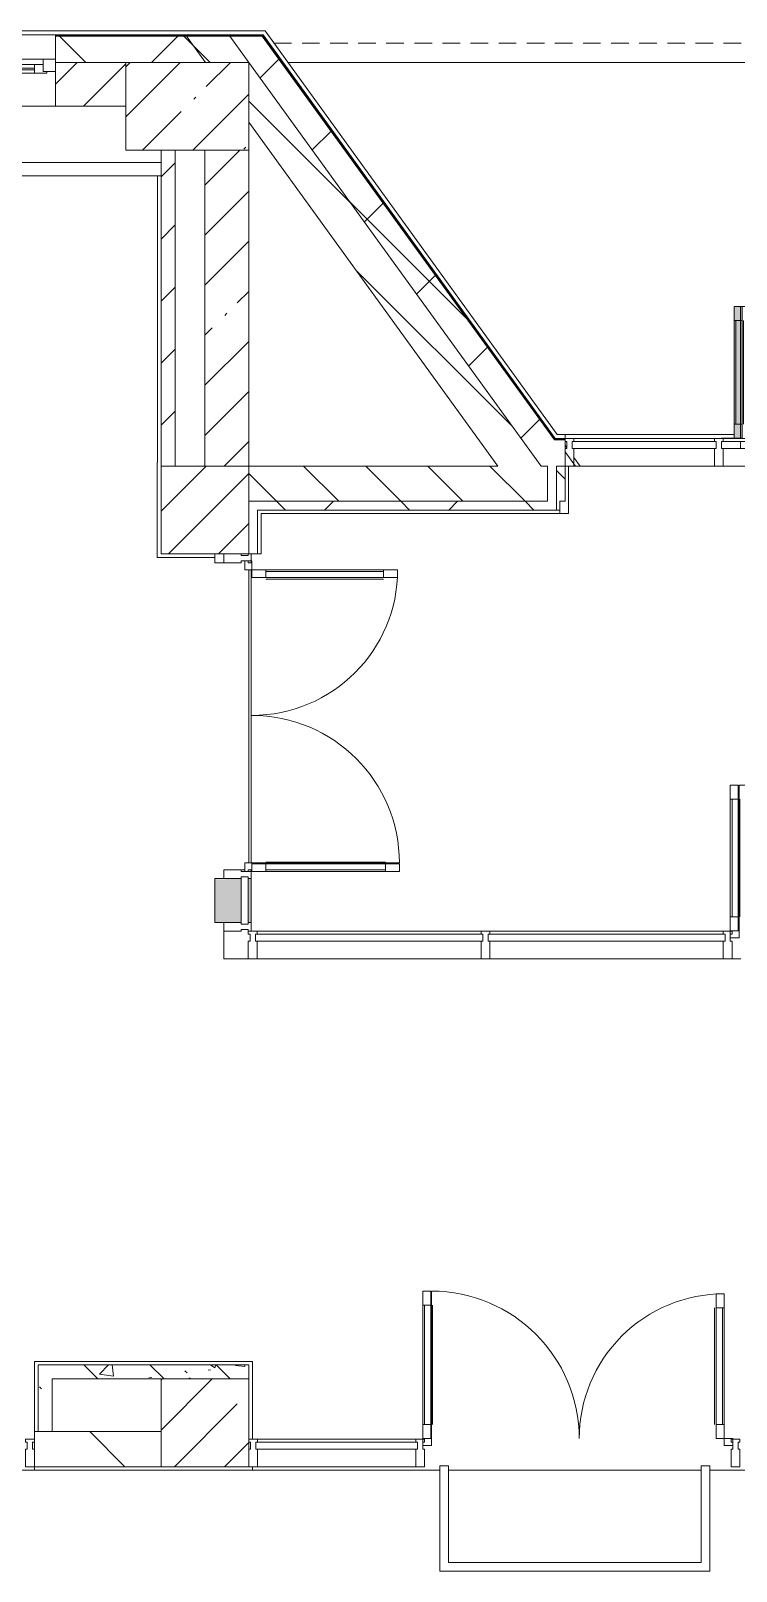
# Model space of a CAD drawing. Header units: millimetres. Extents: x -4005 to 195566, y -8553 to 29000.
# Drawn here: x 170502 to 174517, y 12805 to 21580 of the extents above; entities that cross this region are included whole.
import ezdxf

# ---------------------------------------------------------------- set-up
doc = ezdxf.new("R2010")
doc.units = ezdxf.units.MM
doc.linetypes.add('200_ШТРИХ__ш1_п0_6_', pattern=[160, 100, -60])
for name, color, linetype, lineweight, true_color in [('A-DETL-GENF-10', 7, 'Continuous', 5, 0xe2e2e2), ('A-DETL-GENF-9', 7, 'Continuous', 5, 0xaaaaaa), ('A-DOOR-2', 7, 'Continuous', 5, 0xaaaaaa), ('A-FLOR-2', 7, 'Continuous', 5, 0xaaaaaa), ('A-GLAZ-CWMG-4', 7, 'Continuous', 5, 0x383e42), ('I-WALL-8', 7, 'Continuous', 5, 0x787878)]:
    doc.layers.add(name, color=color, linetype=linetype, lineweight=lineweight, true_color=true_color)
for name, color, linetype, lineweight in [('A-DETL-MBND-1', 7, '200_ШТРИХ__ш1_п0_6_', 9), ('A-GLAZ-2', 7, 'Continuous', 5), ('A-GLAZ-CURT-2', 7, 'Continuous', 5), ('A-GLAZ-CWMG-2', 7, 'Continuous', 5), ('A-WALL', 7, 'Continuous', 9), ('A-WALL-2', 7, 'Continuous', 5), ('I-WALL-6', 7, 'Continuous', 5), ('S-COLS-3', 7, 'Continuous', 5)]:
    doc.layers.add(name, color=color, linetype=linetype, lineweight=lineweight)
pattern_1 = [(45, (60693.44, 0), (-353.5534, 353.5534), []), (135, (60693.44, 0), (-353.5534, -353.5534), [])]
pattern_2 = [(45, (60693.44, 0), (-285.1231, 285.1231), []), (45, (60978.57, 0), (-285.1231, 285.1231), [504.031, -100.806, 16.764, -84.042])]
pattern_3 = [(135, (60693.44, 0), (-176.7767, -176.7767), [])]
pattern_4 = [(135, (60693.44, 0), (-377.1708, -377.1708), [533.4, -88.9, 17.78, -88.9]), (135, (60693.44, 376.94), (-377.1708, -377.1708), []), (50, (60693.44, 0), (637.6445, -55.7866), [66.675, -733.425]), (355, (60693.44, 0), (-123.3494, 668.6992), [53.34, -586.74]), (100.451, (60746.6, -4.65), (514.299, 612.908), [56.665, -623.315]), (46.184, (60693.44, 177.8), (948.7764, -147.1497), [100.012, -1100.137]), (96.636, (60772.5, 165.5), (830.909, 865.997), [84.998, -934.973]), (351.184, (60693.4, 177.8), (830.918, 865.988), [80.01, -880.11]), (21, (60782.34, 133.35), (530.6506, -357.9283), [66.675, -733.425]), (326, (60782.34, 133.35), (216.308, 644.6585), [53.34, -586.74]), (71.451, (60826.57, 103.5), (746.9596, 286.7243), [56.665, -623.315]), (37.5, (60693.44, 0), (10.81053, 295.9426), [16.764, -562.864, 16.764, -578.866, -588.962]), (37.5, (60693.44, 0), (10.81053, 295.9426), [-1175.258, 16.764, -572.198]), (7.5, (60693.44, 0), (233.8692, 350.63175), [16.764, -322.834, 16.764, -549.529, -224.472]), (7.5, (60693.44, 0), (233.8692, 350.63175), [-905.891, 16.764, -207.708]), (327.5, (60495.2, 0), (474.5678, -20.0513), [16.764, -205.486, 16.764, -676.656, -920.115]), (327.5, (60495.2, 0), (474.5678, -20.0513), [-915.67, 16.764, -903.351]), (317.5, (60406.3, 0), (518.4522, 88.9934), [16.764, -272.161, 16.764, -443.738, -653.415]), (317.5, (60406.3, 0), (518.4522, 88.9934), [-749.427, 16.764, -636.651])]

# ---------------------------------------------------------------- blocks, each defined once
blk = doc.blocks.new('120_Окно_СКБ_1Ст - 120_Окно_СКБ_1Ст 900х2500_h_ с форточкой-22876038-1_4_1_птичка')
at = {"layer": 'A-GLAZ-2'}
for p, q in [((-450, -127), (-450, -57)), ((-450, -57), (-380, -57)), ((450, -57), (-450, -57)), ((-380, -57), (-380, -127)), ((380, -87), (-380, -87)), ((-380, -87), (-380, -127)), ((-330, -137), (-330, -87)), ((330, -137), (330, -87)), ((380, -127), (380, -57)), ((380, -57), (450, -57)), ((380, -127), (380, -87)), ((450, -57), (450, -127)), ((-380, -127), (-450, -127)), ((-450, -127), (-400, -127)), ((-380, -127), (-400, -127)), ((-400, -127), (-400, -137)), ((-400, -137), (400, -137)), ((400, -137), (-400, -137)), ((-330, -107), (330, -107)), ((330, -117), (-330, -117)), ((450, -127), (380, -127)), ((400, -127), (380, -127)), ((400, -127), (450, -127)), ((400, -137), (400, -127))]:
    blk.add_line(p, q, dxfattribs=at)
blk = doc.blocks.new('Системная панель - Стекло - 40мм-24261323-1_4_1_птичка')
at = {"layer": 'A-GLAZ-CURT-2'}
for p, q in [((410, 0), (-410, 0)), ((-410, 0), (-410, -40)), ((410, -40), (410, 0)), ((-410, -40), (410, -40))]:
    blk.add_line(p, q, dxfattribs=at)
blk = doc.blocks.new('Прямоугольный импост - Импост структурный с накладкой - 160мм-V170-1_4_1_птичка')
at = {"layer": 'A-GLAZ-CWMG-2'}
for p, q in [((113700.4, 19257), (112900.4, 19257)), ((113700.4, 19100), (112936, 19100))]:
    blk.add_line(p, q, dxfattribs=at)
blk = doc.blocks.new('Дверь_Витражная_СКБ_2Ст - ВН-5-31911725-1_4_1_птичка')
at = {"layer": 'A-DETL-GENF-10'}
for points in [[(-788, 20), (-743, 20), (-743, 770), (-788, 770), (-788, 40)], [(752, 20), (752, 774), (707, 774), (707, 20)]]:
    blk.add_hatch(color=256, dxfattribs=at).paths.add_polyline_path(points)
at = {"layer": 'A-DETL-GENF-9'}
for p, q in [((-788, 770), (-743, 770)), ((-788, 770), (-788, 20)), ((-743, 770), (-788, 770)), ((-788, 770), (-788, 20)), ((-743, 770), (-743, 20)), ((-743, 20), (-743, 770)), ((752, 774), (707, 774)), ((707, 774), (707, 20)), ((752, 774), (707, 774)), ((707, 774), (707, 20)), ((752, 774), (752, 20)), ((752, 20), (752, 774)), ((-788, 690), (-743, 690)), ((-778, 690), (-778, 100)), ((-734, 690), (-734, 100)), ((698, 694), (698, 100)), ((752, 694), (707, 694)), ((742, 694), (742, 100)), ((-788, 100), (-743, 100)), ((752, 100), (707, 100)), ((-752, 20), (-860, 20)), ((-752, 20), (-860, 20)), ((-743, 20), (-788, 20)), ((-788, 20), (-743, 20)), ((707, 20), (752, 20)), ((707, 20), (752, 20)), ((752, 20), (860, 20)), ((860, 20), (752, 20))]:
    blk.add_line(p, q, dxfattribs=at)
at = {"layer": 'A-DOOR-2'}
for p, q in [((-752, 770), (-752, 20)), ((752, 774), (752, 20)), ((-752, 0), (-860, 0)), ((-860, 0), (-860, -40)), ((-752, -40), (-752, 0)), ((860, 0), (752, 0)), ((752, 0), (752, -40)), ((860, -40), (860, 0)), ((-860, -40), (-752, -40)), ((752, -40), (860, -40))]:
    blk.add_line(p, q, dxfattribs=at)
for centre, radius, start, end in [((-752, 20), 750, 360, 90), ((752, 20), 754, 90, 180)]:
    blk.add_arc(centre, radius, start, end, dxfattribs=at)
blk = doc.blocks.new('Прямоугольный импост - Импост структурный с накладкой - 160мм-24260934-1_4_1_птичка')
at = {"layer": 'A-GLAZ-CWMG-2'}
for p, q in [((115450.4, 19257), (113750.4, 19257)), ((115352.4, 19240), (113848.4, 19240)), ((115352.4, 19200), (113848.4, 19200)), ((115450.4, 19100), (113750.4, 19100))]:
    blk.add_line(p, q, dxfattribs=at)
blk = doc.blocks.new('Прямоугольный импост - Импост структурный с накладкой - 160мм-18693360-1_4_1_птичка')
at = {"layer": 'A-GLAZ-CWMG-2'}
for p, q in [((-25, 40), (-25, 140)), ((-25, 140), (25, 140)), ((25, 140), (25, 40)), ((-15, 40), (-25, 40)), ((-25, -17), (-25, 0)), ((-25, 0), (-15, 0)), ((-15, 0), (-15, 40)), ((25, 0), (25, -17)), ((25, -17), (-25, -17))]:
    blk.add_line(p, q, dxfattribs=at)
blk = doc.blocks.new('Прямоугольный импост - Импост структурный с накладкой - 160мм Темный-V167-1_4_1_птичка')
at = {"layer": 'A-GLAZ-CWMG-2'}
for p, q in [((-50, 0), (-50, 17)), ((-50, 17), (0, 17)), ((-40, 0), (-50, 0)), ((-40, -40), (-40, 0)), ((0, 0), (-10, 0)), ((-10, 0), (-10, -40)), ((0, 17), (0, 0)), ((-50, -140), (-50, -40)), ((-50, -40), (-40, -40)), ((-10, -40), (0, -40)), ((0, -40), (0, -140)), ((0, -140), (-50, -140))]:
    blk.add_line(p, q, dxfattribs=at)
blk = doc.blocks.new('Дверь_Витражная_остекление_ - ВВ-14 остекление-32472302-1_4_1_птичка')
at = {"layer": 'A-DETL-GENF-10'}
blk.add_hatch(color=256, dxfattribs=at).paths.add_polyline_path([(-792.9, -20), (-835, -20), (-835, -41.3), (-804.7, -26)])
at = {"layer": 'A-DETL-GENF-9'}
for p, q in [((-790, -20), (-835, -20)), ((-835, -860), (-835, -20)), ((-790, -20), (-835, -20)), ((-835, -20), (-835, -860)), ((-790, -860), (-790, -20)), ((-790, -860), (-790, -20)), ((840, -850), (840, -20)), ((840, -20), (840, -850)), ((885, -850), (885, -20)), ((885, -850), (885, -20)), ((-835, -100), (-790, -100)), ((-825, -780), (-825, -100)), ((-781, -780), (-781, -100)), ((831, -770), (831, -100)), ((885, -100), (840, -100)), ((875, -770), (875, -100)), ((-835, -780), (-790, -780)), ((885, -770), (840, -770)), ((-835, -860), (-790, -860)), ((-835, -860), (-790, -860)), ((885, -850), (840, -850)), ((840, -850), (885, -850))]:
    blk.add_line(p, q, dxfattribs=at)
at = {"layer": 'A-DOOR-2'}
for p, q in [((-885, 20), (-835, 20)), ((-885, -20), (-885, 20)), ((-835, 20), (-835, -20)), ((835, 20), (885, 20)), ((835, -20), (835, 20)), ((885, 20), (885, -20)), ((-835, -20), (-885, -20)), ((-835, -860), (-835, -20)), ((835, -850), (835, -20)), ((885, -20), (835, -20))]:
    blk.add_line(p, q, dxfattribs=at)
for centre, radius, start, end in [((-835, -20), 840, 270, 0), ((835, -20), 830, 180, 270)]:
    blk.add_arc(centre, radius, start, end, dxfattribs=at)
blk = doc.blocks.new('BSC_Колонна _Прямоугольная - 500х500-21690934-1_4_1_птичка')
at = {"layer": 'S-COLS-3'}
h = blk.add_hatch(dxfattribs=at)
h.set_pattern_fill('FP_208', color=256, style=0, pattern_type=2)
h.set_pattern_definition([(45, (-110800, -18850), (-285.1231, 285.1231), []), (45, (-110514.88, -18850), (-285.1231, 285.1231), [504.031, -100.806, 16.764, -84.042])])
h.paths.add_polyline_path([(69.4, -250), (250, -250), (250, 250), (-250, 250), (-250, -250), (-39.4, -250)])
for p, q in [((250, 250), (-250, 250)), ((-250, 250), (-250, -250)), ((250, -250), (250, 250)), ((-250, -250), (250, -250))]:
    blk.add_line(p, q, dxfattribs=at)
blk = doc.blocks.new('Системная панель - Стекло - 40мм-32472403-1_4_1_птичка')
at = {"layer": 'A-GLAZ-CURT-2'}
for p, q in [((674.2, 40), (-674.2, 40)), ((-674.2, 40), (-674.2, 0)), ((-674.2, 0), (674.2, 0)), ((674.2, 0), (674.2, 40))]:
    blk.add_line(p, q, dxfattribs=at)
blk = doc.blocks.new('Прямоугольный импост - Импост структурный с накладкой - 160мм Темный-32472298-1_4_1_птичка')
at = {"layer": 'A-GLAZ-CWMG-2'}
for p, q in [((112422, 16450), (113750.4, 16450)), ((112422, 16293), (113750.4, 16293))]:
    blk.add_line(p, q, dxfattribs=at)
blk = doc.blocks.new('Прямоугольный импост - Импост структурный с накладкой - 160мм Темный-V169-1_4_1_птичка')
at = {"layer": 'A-GLAZ-CWMG-2'}
for p, q in [((-25, 0), (-25, 17)), ((-25, 17), (25, 17)), ((-15, 0), (-25, 0)), ((-15, -40), (-15, 0)), ((25, 0), (15, 0)), ((15, 0), (15, -40)), ((25, 17), (25, 0)), ((-25, -140), (-25, -40)), ((-25, -40), (-15, -40)), ((15, -40), (25, -40)), ((25, -40), (25, -140)), ((25, -140), (-25, -140))]:
    blk.add_line(p, q, dxfattribs=at)
blk = doc.blocks.new('Прямоугольный импост - Импост структурный с накладкой - 160мм Темный-32356295-1_4_1_птичка')
at = {"layer": 'A-GLAZ-CWMG-2'}
for p, q in [((-50, 40), (-50, 140)), ((-50, 140), (0, 140)), ((0, 140), (0, 40)), ((-40, 40), (-50, 40)), ((-50, -17), (-50, 0)), ((-50, 0), (-40, 0)), ((-40, 0), (-40, 40)), ((-10, 40), (-10, 0)), ((0, 40), (-10, 40)), ((-10, 0), (0, 0)), ((0, 0), (0, -17)), ((0, -17), (-50, -17))]:
    blk.add_line(p, q, dxfattribs=at)
blk = doc.blocks.new('Дверь_Витражная_остекление_ - ВВ-15 остекление-32355915-1_4_1_птичка')
at = {"layer": 'A-DETL-GENF-9'}
for p, q in [((-835, 850), (-790, 850)), ((-835, 850), (-835, 20)), ((-790, 850), (-835, 850)), ((-835, 850), (-835, 20)), ((-790, 850), (-790, 20)), ((-790, 20), (-790, 850)), ((885, 860), (840, 860)), ((840, 860), (840, 20)), ((885, 860), (840, 860)), ((840, 860), (840, 20)), ((885, 860), (885, 20)), ((885, 20), (885, 860)), ((-835, 770), (-790, 770)), ((-825, 770), (-825, 100)), ((-781, 770), (-781, 100)), ((831, 780), (831, 100)), ((885, 780), (840, 780)), ((875, 780), (875, 100)), ((-835, 100), (-790, 100)), ((885, 100), (840, 100)), ((-790, 20), (-835, 20)), ((-835, 20), (-790, 20))]:
    blk.add_line(p, q, dxfattribs=at)
at = {"layer": 'A-DOOR-2'}
for p, q in [((-835, 850), (-835, 20)), ((835, 860), (835, 20)), ((-835, 20), (-885, 20)), ((-885, 20), (-885, -20)), ((-835, -20), (-835, 20)), ((885, 20), (835, 20)), ((835, 20), (835, -20)), ((885, -20), (885, 20)), ((-885, -20), (-835, -20)), ((835, -20), (885, -20))]:
    blk.add_line(p, q, dxfattribs=at)
for centre, radius, start, end in [((-835, 20), 830, 360, 90), ((835, 20), 840, 90, 180)]:
    blk.add_arc(centre, radius, start, end, dxfattribs=at)
blk = doc.blocks.new('Прямоугольный импост - Импост структурный с накладкой - 160мм-32356289-1_4_1_птичка')
at = {"layer": 'A-GLAZ-CWMG-2'}
for p, q in [((-25, 140), (25, 140)), ((25, 140), (25, 40)), ((-15, 40), (-25, 40)), ((-25, 0), (-15, 0)), ((-15, 0), (-15, 40)), ((15, 40), (15, 0)), ((25, 40), (15, 40)), ((15, 0), (25, 0)), ((25, 0), (25, -17)), ((-25, -17), (-25, -3)), ((25, -17), (-25, -17))]:
    blk.add_line(p, q, dxfattribs=at)
blk = doc.blocks.new('Системная панель - Стекло - 40мм-32356190-1_4_1_птичка')
at = {"layer": 'A-GLAZ-CURT-2'}
for p, q in [((135, 0), (-135, 0)), ((-135, 0), (-135, -40)), ((135, -40), (135, 0)), ((-135, -40), (135, -40))]:
    blk.add_line(p, q, dxfattribs=at)
blk = doc.blocks.new('Прямоугольный импост - Импост структурный с накладкой - 190мм-32819534-1_4_1_птичка')
at = {"layer": 'A-GLAZ-CWMG-4'}
for points in [[(110857, 16500), (111007, 16500), (111007, 16750), (110857, 16745), (110857, 16505)], [(111064, 16500), (111064, 16750), (111047, 16750), (111047, 16500)]]:
    blk.add_hatch(color=256, dxfattribs=at).paths.add_polyline_path(points)
at = {"layer": 'A-GLAZ-CWMG-2'}
for p, q in [((110857, 16750), (110907, 16750)), ((110857, 16500), (110857, 16750)), ((111064, 16500), (111064, 16750)), ((110907, 16500), (110857, 16500))]:
    blk.add_line(p, q, dxfattribs=at)
blk = doc.blocks.new('Прямоугольный импост - Импост структурный с накладкой - 160мм Темный-32356291-1_4_1_птичка')
at = {"layer": 'A-GLAZ-CWMG-2'}
for p, q in [((-25, 40), (-25, 140)), ((-25, 140), (25, 140)), ((25, 140), (25, 40)), ((-15, 40), (-25, 40)), ((-25, -17), (-25, 0)), ((-25, 0), (-15, 0)), ((-15, 0), (-15, 40)), ((15, 40), (15, 0)), ((25, 40), (15, 40)), ((15, 0), (25, 0)), ((25, 0), (25, -17)), ((25, -17), (-25, -17))]:
    blk.add_line(p, q, dxfattribs=at)
blk = doc.blocks.new('Прямоугольный импост - Импост структурный с накладкой - 160мм-22960065-1_4_1_птичка')
at = {"layer": 'A-GLAZ-CWMG-2'}
for p, q in [((0, 140), (-50, 140)), ((-50, 140), (-50, 40)), ((0, 40), (0, 140)), ((-50, 40), (-40, 40)), ((-40, 0), (-50, 0)), ((-50, 0), (-50, -17)), ((-40, 40), (-40, 0)), ((-10, 0), (-10, 40)), ((-10, 40), (0, 40)), ((0, 0), (-10, 0)), ((0, -17), (0, 0)), ((-50, -17), (0, -17))]:
    blk.add_line(p, q, dxfattribs=at)
blk = doc.blocks.new('BSC_Колонна _Прямоугольная - 700х500-V212-1_4_1_птичка')
at = {"layer": 'S-COLS-3'}
h = blk.add_hatch(dxfattribs=at)
h.set_pattern_fill('FP_243', color=256, style=0, pattern_type=2)
h.set_pattern_definition([(45, (-110700, -21150), (-285.1231, 285.1231), []), (45, (-110414.88, -21150), (-285.1231, 285.1231), [504.031, -100.806, 16.764, -84.042])])
h.paths.add_polyline_path([(-350, -250), (350, -250), (350, 250), (-350, 250), (-350, 0)])
for p, q in [((350, 250), (-350, 250)), ((-350, 250), (-350, -250)), ((350, -250), (350, 250)), ((-350, -250), (350, -250))]:
    blk.add_line(p, q, dxfattribs=at)
blk = doc.blocks.new('Системная панель - Стекло - 40мм-32472267-1_4_1_птичка')
at = {"layer": 'A-GLAZ-CURT-2'}
for p, q in [((647.5, 40), (-647.5, 40)), ((-647.5, 40), (-647.5, 0)), ((-647.5, 0), (647.5, 0)), ((647.5, 0), (647.5, 40))]:
    blk.add_line(p, q, dxfattribs=at)
blk = doc.blocks.new('Прямоугольный импост - Импост структурный с накладкой - 160мм Темный-32472263-1_4_1_птичка')
at = {"layer": 'A-GLAZ-CWMG-2'}
for p, q in [((111097, 16450), (112372, 16450)), ((111097, 16293), (112372, 16293))]:
    blk.add_line(p, q, dxfattribs=at)
blk = doc.blocks.new('Системная панель - Стекло - 40мм-32354452-1_4_1_птичка')
at = {"layer": 'A-GLAZ-CURT-2'}
h = blk.add_hatch(dxfattribs=at)
h.set_pattern_fill('FP_249', color=256, style=0, pattern_type=2)
h.set_pattern_definition([(225, (112050.2, 13040), (1414.214, -1414.214), [1000, -3000]), (225, (113050.2, 13540), (1414.214, -1414.214), [3000, -1000]), (225, (111050.2, 14040), (1414.214, -1414.214), [1000, -3000])])
h.paths.add_polyline_path([(460.2, 40), (-460.2, 40), (-459.8, 0), (460.2, 0)])
for p, q in [((460.2, 40), (-460.2, 40)), ((-460.2, 40), (-460.2, 0)), ((-460.2, 0), (460.2, 0)), ((460.2, 0), (460.2, 40))]:
    blk.add_line(p, q, dxfattribs=at)
blk = doc.blocks.new('Прямоугольный импост - Импост структурный с накладкой - 160мм Темный-32355003-1_4_1_птичка')
at = {"layer": 'A-GLAZ-CWMG-2'}
for p, q in [((111100, 13557), (112000.4, 13557)), ((111100, 13400), (112000.4, 13400))]:
    blk.add_line(p, q, dxfattribs=at)
blk = doc.blocks.new('Прямоугольный импост - Импост структурный с накладкой - 190мм-32819424-1_4_1_птичка')
at = {"layer": 'A-GLAZ-CWMG-2'}
for p, q in [((0, 190), (-50, 190)), ((-50, 190), (-50, 40)), ((-50, 40), (-40, 40)), ((-40, 0), (-50, 0)), ((-50, 0), (-50, -17)), ((-40, 40), (-40, 0)), ((-10, 0), (-10, 40)), ((-10, 40), (0, 40)), ((0, 0), (-10, 0)), ((-50, -17), (0, -17)), ((0, -17), (0, -3))]:
    blk.add_line(p, q, dxfattribs=at)
blk = doc.blocks.new('Прямоугольный импост - Импост структурный с накладкой - 160мм Темный-30755595-1_4_1_птичка')
at = {"layer": 'A-GLAZ-CWMG-2'}
for p, q in [((0, 17), (-50, 17)), ((-50, 17), (-50, 0)), ((-50, 0), (-40, 0)), ((-40, 0), (-40, -40)), ((-10, -40), (-10, 0)), ((-10, 0), (0, 0)), ((0, 0), (0, 17)), ((-40, -40), (-50, -40)), ((-50, -40), (-50, -140)), ((0, -40), (-10, -40)), ((0, -140), (0, -40)), ((-50, -140), (0, -140))]:
    blk.add_line(p, q, dxfattribs=at)
blk = doc.blocks.new('Дверь_Витражная_остекление_ - ВВ-13 остекление-32355241-1_4_1_птичка')
at = {"layer": 'A-DETL-GENF-9'}
for p, q in [((-787.5, -20), (-832.5, -20)), ((-832.5, -845), (-832.5, -20)), ((-787.5, -20), (-832.5, -20)), ((-832.5, -20), (-832.5, -845)), ((-787.5, -845), (-787.5, -20)), ((-787.5, -845), (-787.5, -20)), ((837.5, -860), (837.5, -20)), ((837.5, -20), (837.5, -860)), ((882.5, -860), (882.5, -20)), ((882.5, -860), (882.5, -20)), ((-832.5, -100), (-787.5, -100)), ((-822.5, -765), (-822.5, -100)), ((-778.5, -765), (-778.5, -100)), ((828.5, -780), (828.5, -100)), ((882.5, -100), (837.5, -100)), ((872.5, -780), (872.5, -100)), ((-832.5, -765), (-787.5, -765)), ((882.5, -780), (837.5, -780)), ((-832.5, -845), (-787.5, -845)), ((-832.5, -845), (-787.5, -845)), ((882.5, -860), (837.5, -860)), ((837.5, -860), (882.5, -860))]:
    blk.add_line(p, q, dxfattribs=at)
at = {"layer": 'A-DOOR-2'}
for p, q in [((-882.5, 20), (-832.5, 20)), ((-882.5, -20), (-882.5, 20)), ((-832.5, 20), (-832.5, -20)), ((832.5, 20), (882.5, 20)), ((832.5, -20), (832.5, 20)), ((882.5, 20), (882.5, -20)), ((-832.5, -20), (-882.5, -20)), ((-832.5, -845), (-832.5, -20)), ((832.5, -860), (832.5, -20)), ((882.5, -20), (832.5, -20))]:
    blk.add_line(p, q, dxfattribs=at)
for centre, radius, start, end in [((-832.5, -20), 825, 270, 0), ((832.5, -20), 840, 180, 270)]:
    blk.add_arc(centre, radius, start, end, dxfattribs=at)
blk = doc.blocks.new('Зашивка приборов отопления1 - Зашивка приборов отопления-33268338-1_4_1_птичка')
at = {"layer": 'A-WALL-2'}
for p, q in [((109950, 21150), (109050, 21150)), ((108470, 20829), (110550, 20829)), ((110550, 20829), (108470, 20829)), ((108470, 20754), (110550, 20754))]:
    blk.add_line(p, q, dxfattribs=at)

msp = doc.modelspace()

# ---------------------------------------------------------------- hatches: boundary and pattern name
at = {"layer": 'A-WALL-2'}
h = msp.add_hatch(dxfattribs=at)
h.set_pattern_fill('FP_172', color=256, style=0, pattern_type=2)
h.set_pattern_definition(pattern_1)
h.paths.add_polyline_path([(160441.6, 21400), (161843.4, 21400), (161843.4, 21550), (157303.4, 21550), (157303.4, 21400), (159773.4, 21400)])
h.paths.add_polyline_path([(153753.4, 21400), (154003.4, 21400), (153999.9, 21550), (153753.4, 21550)])
h.paths.add_polyline_path([(167543.4, 21400), (167543.4, 21550), (166243.4, 21550), (166243.4, 21400), (166743.4, 21400)])
h.paths.add_polyline_path([(165343.4, 21400), (165343.4, 21550), (164143.4, 21550), (164143.4, 21400), (164636.8, 21400)])
h.paths.add_polyline_path([(171043.4, 21400), (171496.6, 21400), (171388.1, 21550), (170643.4, 21550), (170643.4, 21400), (170929.6, 21400)])
h.paths.add_polyline_path([(168443.4, 21400), (169743.4, 21400), (169743.4, 21550), (168443.4, 21550), (168443.4, 21540.1)])
h.paths.add_polyline_path([(171928.6, 21400), (171820.1, 21550), (171634.9, 21550), (171743.4, 21400)])
h = msp.add_hatch(dxfattribs=at)
h.set_pattern_fill('FP_154', color=256, style=0, pattern_type=2)
h.set_pattern_definition(pattern_3)
h.paths.add_polyline_path([(173160.4, 19100), (173407.3, 19100), (171743.4, 21400), (171743.4, 21058.8), (173027.2, 19284.2)])
h.paths.add_polyline_path([(171496.6, 21400), (171743.4, 21400), (171634.9, 21550), (171388.1, 21550)])
h = msp.add_hatch(dxfattribs=at)
h.set_pattern_fill('FP_172', color=256, style=0, pattern_type=2)
h.set_pattern_definition(pattern_1)
h.paths.add_polyline_path([(173407.3, 19100), (173443.9, 19100), (173443.9, 19305.3), (171928.6, 21400), (171743.4, 21400), (173382.3, 19134.5)])
h.paths.add_polyline_path([(173592.4, 19100), (173493.9, 19236.2), (173513.9, 19100), (173583.9, 19100)])
h = msp.add_hatch(dxfattribs=at)
h.set_pattern_fill('FP_172', color=256, style=0, pattern_type=2)
h.set_pattern_definition(pattern_1)
h.paths.add_polyline_path([(177222.4, 19100), (178895.4, 19100), (178895.4, 19250), (176193.9, 19250), (176193.9, 19100), (176793.9, 19100)])
h.paths.add_polyline_path([(173513.9, 19100), (173493.9, 19218.2), (173499.2, 19100)])
h.paths.add_polyline_path([(173593.9, 19100), (173602.3, 19100), (173583.9, 19125), (173592.4, 19103.7)])
h.paths.add_polyline_path([(181545.4, 19100), (181553.4, 19100), (181550.4, 19250), (180111.4, 19250), (180111.4, 19100), (181417.6, 19100)])
h.paths.add_polyline_path([(173549.8, 19158.9), (173551, 19170.9), (173543.9, 19180.7), (173543.9, 19250), (173493.8, 19250), (173499.2, 19228.8), (173543.9, 19167.1)])
h = msp.add_hatch(dxfattribs=at)
h.set_pattern_fill('FP_154', color=256, style=0, pattern_type=2)
h.set_pattern_definition(pattern_3)
h.paths.add_polyline_path([(171803.4, 18900), (173443.9, 18900), (173443.9, 19100), (171743.4, 19100), (171743.4, 18900), (171793.4, 18900)])
h.paths.add_polyline_path([(173543.9, 18900), (173543.9, 19100), (173493.9, 19100), (173493.9, 18900), (173513.9, 18900)])
h.paths.add_polyline_path([(178437.7, 18900), (178503.4, 18900), (178503.4, 19100), (176793.9, 19100), (176793.9, 18900), (178433.4, 18900)])
h.paths.add_polyline_path([(176243.9, 18900), (176243.9, 19100), (176193.9, 19097), (176197.7, 18900), (176226.6, 18900)])
at = {"layer": 'I-WALL-6'}
h = msp.add_hatch(dxfattribs=at)
h.set_pattern_fill('FP_153', color=256, style=0, pattern_type=2)
h.set_pattern_definition(pattern_2)
h.paths.add_polyline_path([(164143.4, 21150), (165343.4, 21150), (165343.4, 21400), (164143.4, 21400), (164143.4, 21217.1)])
h.paths.add_polyline_path([(161843.4, 21150), (161843.4, 21400), (161493.4, 21400), (161493.4, 21150)])
h.paths.add_polyline_path([(166743.4, 21150), (167543.4, 21150), (167543.4, 21400), (166743.4, 21400), (166743.4, 21246.2)])
h.paths.add_polyline_path([(170929.6, 21150), (171043.4, 21150), (171043.4, 21400), (170643.4, 21400), (170643.4, 21150)])
h.paths.add_polyline_path([(168443.4, 21150), (169743.4, 21150), (169743.4, 21400), (168443.4, 21400), (168443.4, 21320.6)])
h = msp.add_hatch(dxfattribs=at)
h.set_pattern_fill('FP_170', color=256, style=0, pattern_type=2)
h.set_pattern_definition([(45, (60693.44, 0), (-176.7767, 176.7767), [])])
h.paths.add_polyline_path([(171243.4, 19100), (171323.4, 19100), (171323.4, 20900), (171243.4, 20900), (171243.4, 19120)])
h = msp.add_hatch(dxfattribs=at)
h.set_pattern_fill('FP_153', color=256, style=0, pattern_type=2)
h.set_pattern_definition(pattern_2)
h.paths.add_polyline_path([(171493.4, 19100), (171743.4, 19100), (171743.4, 20900), (171493.4, 20900), (171493.4, 19149.3)])
h = msp.add_hatch(dxfattribs=at)
h.set_pattern_fill('FP_172', color=256, style=0, pattern_type=2)
h.set_pattern_definition(pattern_1)
h.paths.add_polyline_path([(173027.2, 18850), (173493.9, 18850), (173493.9, 18900), (171793.4, 18900), (171798.6, 18850), (172202.7, 18850)])
h = msp.add_hatch(dxfattribs=at)
h.set_pattern_fill('FP_171', color=256, style=0, pattern_type=2)
h.set_pattern_definition([(135, (60693.44, 0), (-353.5534, -353.5534), [])])
h.paths.add_polyline_path([(166743.4, 13400), (167303.4, 13400), (167303.4, 13600), (166743.4, 13600)])
h.paths.add_polyline_path([(170929.6, 13400), (171243.4, 13400), (171243.4, 13600), (170522.4, 13600), (170523.4, 13400)])
h.paths.add_polyline_path([(166243.4, 13400), (166243.4, 13600), (166093.4, 13600), (166093.4, 13400), (166223.4, 13400)])
h.paths.add_polyline_path([(162091.4, 13400), (162091.4, 13600), (161793.4, 13600), (161793.4, 13400), (161891.4, 13400)])
at = {"layer": 'I-WALL-8'}
h = msp.add_hatch(dxfattribs=at)
h.set_pattern_fill('FP_179', color=256, style=0, pattern_type=2)
h.set_pattern_definition(pattern_4)
h.paths.add_polyline_path([(170543.4, 13600), (170623.4, 13600), (170623.4, 13980), (170543.4, 13980), (170543.4, 13744.3)])
h = msp.add_hatch(dxfattribs=at)
h.set_pattern_fill('FP_179', color=256, style=0, pattern_type=2)
h.set_pattern_definition(pattern_4)
h.paths.add_polyline_path([(170929.6, 13900), (171743.4, 13900), (171743.4, 13980), (170623.4, 13980), (170623.4, 13900)])
at = {"layer": 'S-COLS-3'}
h = msp.add_hatch(dxfattribs=at)
h.set_pattern_fill('FP_153', color=256, style=0, pattern_type=2)
h.set_pattern_definition(pattern_2)
h.paths.add_polyline_path([(171743.4, 13400), (171743.4, 13900), (171243.4, 13900), (171243.4, 13400)])

# ---------------------------------------------------------------- linework, layer by layer
at = {"layer": 'A-DETL-MBND-1'}
for p, q in [((171886, 21510), (180663.4, 21510)), ((180663.4, 21400), (171965.6, 21400))]:
    msp.add_line(p, q, dxfattribs=at)
at = {"layer": 'A-FLOR-2'}
for p, q in [((180663.4, 21400), (171965.6, 21400)), ((171223.4, 19120), (171223.4, 20754)), ((171222.4, 18580), (171222.4, 19120)), ((171222.4, 19120), (171223.4, 19120)), ((173563.9, 19100), (173563.9, 18830)), ((173563.9, 18830), (173513.9, 18830)), ((171550.4, 18580), (171222.4, 18580)), ((171743.4, 16840), (171743.4, 18510)), ((171757.4, 18510), (171757.4, 16840)), ((171700.4, 16800), (171720.4, 16800)), ((171600.4, 16293), (171600.4, 16450)), ((171740.4, 16293), (171600.4, 16293)), ((174543.9, 16293), (174493.9, 16293)), ((170523.4, 13600), (170523.4, 14000)), ((170523.4, 14000), (171763.4, 14000)), ((171763.4, 14000), (171763.4, 13557)), ((168977.2, 13380), (171763.4, 13380)), ((170523.4, 13380), (170523.4, 13400.3)), ((171763.4, 13400), (171763.4, 13380)), ((171763.4, 13380), (172830.5, 13380)), ((172880.5, 13404.6), (172830.5, 13404.6)), ((172830.5, 13404.6), (172830.5, 12804.6)), ((172880.5, 12854.6), (172880.5, 13404.6)), ((174317.7, 13380), (172880.5, 13380)), ((174367.7, 13404.6), (174317.7, 13404.6)), ((174317.7, 13404.6), (174317.7, 12854.6)), ((174367.7, 12804.6), (174367.7, 13404.6)), ((174367.7, 13380), (181053.4, 13380)), ((174317.7, 12854.6), (172880.5, 12854.6)), ((172830.5, 12804.6), (174367.7, 12804.6))]:
    msp.add_line(p, q, dxfattribs=at)
at = {"layer": 'A-WALL'}
for p, q in [((170643.4, 21553), (171827.8, 21553)), ((170643.4, 21550), (171820.1, 21550)), ((171388.1, 21550), (171496.6, 21400)), ((171634.9, 21550), (171743.4, 21400)), ((173483.9, 19250), (171820.1, 21550)), ((173485.4, 19253), (171821.6, 21553)), ((170643.4, 21400), (171043.4, 21400)), ((173543.9, 19250), (173483.9, 19250)), ((173543.9, 19253), (173485.4, 19253)), ((173443.9, 18900), (173443.9, 19100)), ((173493.9, 19100), (173493.9, 18900)), ((173493.9, 19100), (173602.3, 19100)), ((171872.8, 18900), (171743.4, 18900)), ((171793.4, 18850), (171793.4, 18600)), ((173513.9, 18850), (171793.4, 18850))]:
    msp.add_line(p, q, dxfattribs=at)
at = {"layer": 'A-WALL-2'}
for p, q in [((157263.4, 21580), (171835.4, 21580)), ((171824.2, 21558), (166243.4, 21558)), ((170643.4, 21558), (170643.4, 21400)), ((173488, 19258), (171824.2, 21558)), ((171835.4, 21580), (173499.2, 19280)), ((171743.4, 21400), (173407.3, 19100)), ((171743.4, 21058.8), (173160.4, 19100)), ((173543.9, 19258), (173488, 19258)), ((173499.2, 19280), (174505.9, 19280)), ((173543.9, 19180.7), (173543.9, 19280)), ((173543.9, 19218.2), (173551.6, 19207.6)), ((173602.3, 19100), (173543.9, 19180.7)), ((173593.9, 19149.1), (173629.4, 19100)), ((173160.4, 19100), (171743.4, 19100)), ((173443.9, 19100), (173407.3, 19100)), ((173543.9, 18900), (173543.9, 19100)), ((173602.3, 19100), (173629.4, 19100)), ((171872.8, 18900), (173443.9, 18900)), ((173513.9, 18900), (173543.9, 18900))]:
    msp.add_line(p, q, dxfattribs=at)
at = {"layer": 'I-WALL-6'}
for p, q in [((170643.4, 21400), (170643.4, 21150)), ((171043.4, 21150), (169163.4, 21150)), ((171243.4, 20900), (171243.4, 19100)), ((171323.4, 19100), (171323.4, 20900)), ((171493.4, 20900), (171493.4, 19100)), ((171743.4, 19100), (171743.4, 20900)), ((173493.9, 18900), (173493.9, 18850)), ((173513.9, 18830), (173513.9, 18900)), ((171813.4, 18600), (171813.4, 18830)), ((171813.4, 18830), (173513.9, 18830)), ((171743.4, 18600), (171813.4, 18600)), ((170543.4, 13980), (170543.4, 13600)), ((171743.4, 13980), (170543.4, 13980)), ((171743.4, 13900), (171743.4, 13980)), ((170623.4, 13600), (170623.4, 13900)), ((170623.4, 13900), (171743.4, 13900)), ((171243.4, 13600), (170522.4, 13600)), ((170522.4, 13600), (170522.4, 13400)), ((171243.4, 13400), (171243.4, 13600)), ((170522.4, 13400), (171243.4, 13400))]:
    msp.add_line(p, q, dxfattribs=at)
at = {"layer": 'S-COLS-3'}
for p, q in [((171743.4, 13900), (171243.4, 13900)), ((171243.4, 13900), (171243.4, 13600)), ((171743.4, 13400), (171743.4, 13900)), ((171243.4, 13600), (171243.4, 13400)), ((171243.4, 13400), (171743.4, 13400))]:
    msp.add_line(p, q, dxfattribs=at)

# ---------------------------------------------------------------- block references
at = {"layer": 'A-DOOR-2'}
msp.add_blockref('Дверь_Витражная_СКБ_2Ст - ВН-5-31911725-1_4_1_птичка', (175293.9, 19240), dxfattribs=at)
for name, p, rotation in [('Дверь_Витражная_остекление_ - ВВ-15 остекление-32355915-1_4_1_птичка', (171740.4, 17675), 270), ('Дверь_Витражная_остекление_ - ВВ-14 остекление-32472302-1_4_1_птичка', (175368.9, 16433), 180), ('Дверь_Витражная_остекление_ - ВВ-13 остекление-32355241-1_4_1_птичка', (173616.4, 13540), 180)]:
    msp.add_blockref(name, p, dxfattribs=dict(at, rotation=rotation))
at = {"layer": 'A-GLAZ-2'}
msp.add_blockref('120_Окно_СКБ_1Ст - 120_Окно_СКБ_1Ст 900х2500_h_ с форточкой-22876038-1_4_1_птичка', (170193.4, 21475), dxfattribs=at)
at = {"layer": 'A-GLAZ-CURT-2'}
msp.add_blockref('Системная панель - Стекло - 40мм-24261323-1_4_1_птичка', (173993.9, 19240), dxfattribs=at)
for name, p, rotation in [('Системная панель - Стекло - 40мм-32356190-1_4_1_птичка', (171740.4, 16625), 270), ('Системная панель - Стекло - 40мм-32472267-1_4_1_птичка', (172427.9, 16433), 180), ('Системная панель - Стекло - 40мм-32472403-1_4_1_птичка', (173779.7, 16433), 180), ('Системная панель - Стекло - 40мм-32354452-1_4_1_птичка', (172243.7, 13540), 180)]:
    msp.add_blockref(name, p, dxfattribs=dict(at, rotation=rotation))
at = {"layer": 'A-GLAZ-CWMG-2'}
for name, p, rotation in [('Прямоугольный импост - Импост структурный с накладкой - 160мм-22960065-1_4_1_птичка', (173543.9, 19240), 180), ('Прямоугольный импост - Импост структурный с накладкой - 190мм-32819424-1_4_1_птичка', (171740.4, 18600), 90)]:
    msp.add_blockref(name, p, dxfattribs=dict(at, rotation=rotation))
for name, p in [('Прямоугольный импост - Импост структурный с накладкой - 160мм-V170-1_4_1_птичка', (60693.4, 0)), ('Прямоугольный импост - Импост структурный с накладкой - 160мм-24260934-1_4_1_птичка', (60693.4, 0)), ('Прямоугольный импост - Импост структурный с накладкой - 190мм-32819534-1_4_1_птичка', (60693.4, 0)), ('Прямоугольный импост - Импост структурный с накладкой - 160мм Темный-32472263-1_4_1_птичка', (60693.4, 0)), ('Прямоугольный импост - Импост структурный с накладкой - 160мм Темный-32472298-1_4_1_птичка', (60693.4, 0)), ('Прямоугольный импост - Импост структурный с накладкой - 160мм Темный-30755595-1_4_1_птичка', (170522.4, 13540)), ('Прямоугольный импост - Импост структурный с накладкой - 160мм Темный-32355003-1_4_1_птичка', (60693.4, 0))]:
    msp.add_blockref(name, p, dxfattribs=at)
at = {"layer": 'A-GLAZ-CWMG-2', "extrusion": (0, 0, -1)}
for name, p, rotation in [('Прямоугольный импост - Импост структурный с накладкой - 160мм-18693360-1_4_1_птичка', (-174418.9, 19240), 180), ('Прямоугольный импост - Импост структурный с накладкой - 160мм-32356289-1_4_1_птичка', (-171740.4, 18575), 270), ('Прямоугольный импост - Импост структурный с накладкой - 160мм Темный-32356291-1_4_1_птичка', (-171740.4, 16775), 270), ('Прямоугольный импост - Импост структурный с накладкой - 160мм Темный-32356295-1_4_1_птичка', (-171740.4, 16450), 270)]:
    msp.add_blockref(name, p, dxfattribs=dict(at, rotation=rotation))
for name, p in [('Прямоугольный импост - Импост структурный с накладкой - 160мм Темный-V167-1_4_1_птичка', (-171740.4, 16433)), ('Прямоугольный импост - Импост структурный с накладкой - 160мм Темный-V169-1_4_1_птичка', (-173090.4, 16433)), ('Прямоугольный импост - Импост структурный с накладкой - 160мм Темный-V169-1_4_1_птичка', (-174468.9, 16433)), ('Прямоугольный импост - Импост структурный с накладкой - 160мм Темный-V167-1_4_1_птичка', (-171743.4, 13540)), ('Прямоугольный импост - Импост структурный с накладкой - 160мм Темный-V169-1_4_1_птичка', (-172718.9, 13540)), ('Прямоугольный импост - Импост структурный с накладкой - 160мм Темный-V169-1_4_1_птичка', (-174513.9, 13540))]:
    msp.add_blockref(name, p, dxfattribs=at)
at = {"layer": 'A-WALL-2'}
msp.add_blockref('Зашивка приборов отопления1 - Зашивка приборов отопления-33268338-1_4_1_птичка', (60693.4, 0), dxfattribs=at)
at = {"layer": 'S-COLS-3'}
for name, p in [('BSC_Колонна _Прямоугольная - 700х500-V212-1_4_1_птичка', (171393.4, 21150)), ('BSC_Колонна _Прямоугольная - 500х500-21690934-1_4_1_птичка', (171493.4, 18850))]:
    msp.add_blockref(name, p, dxfattribs=at)

doc.saveas('drawing.dxf')
